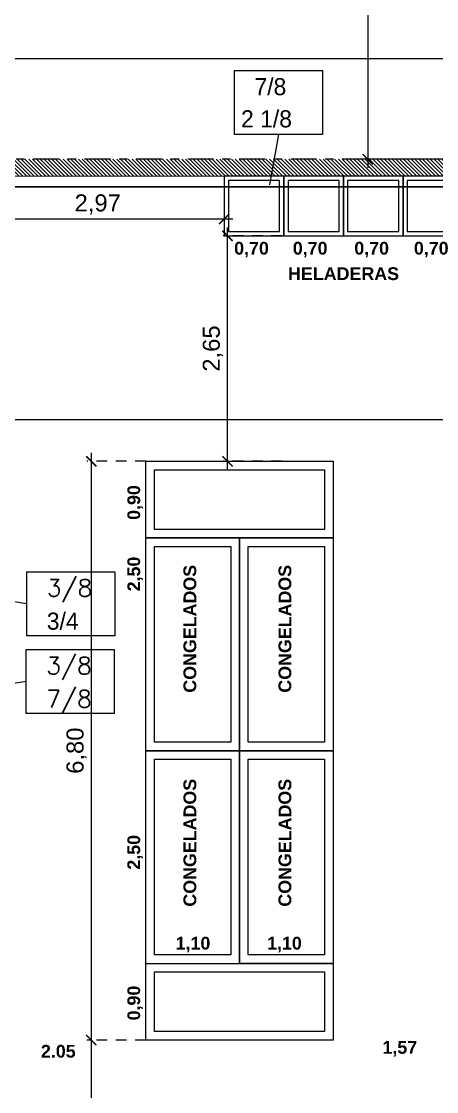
# Model space of a CAD drawing. Header units: metres. Extents: x 1166 to 1459, y -137 to 62.
# Drawn here: x 1282.04 to 1286.92, y -11.42 to 1.15 of the extents above; entities that cross this region are included whole.
import ezdxf

# ---------------------------------------------------------------- set-up
doc = ezdxf.new("R2010")
doc.units = ezdxf.units.M
doc.header["$LTSCALE"] = 0.508
doc.header["$PDMODE"] = 1
doc.header["$PDSIZE"] = -2
doc.linetypes.add('ACAD_ISO10W100', pattern=[18, 12, -3, 0, -3])
doc.linetypes.add('HIDDEN', pattern=[0.375, 0.25, -0.125])
doc.layers.get('0').update_dxf_attribs({"color": 9})
doc.layers.get('Defpoints').update_dxf_attribs({"color": 9})
for name, color, linetype in [('1-EJES', 9, 'ACAD_ISO10W100'), ('2-texto', 9, 'Continuous'), ('3-muros', 9, 'Continuous'), ('7-equipamiento', 9, 'Continuous'), ('8-cota equipam.', 9, 'Continuous'), ('8-cotas-100', 9, 'Continuous'), ('9-Hatch existente', 9, 'Continuous'), ('IFA-MEDIA 02', 40, 'Continuous')]:
    doc.layers.add(name, color=color, linetype=linetype)
doc.layers.add('IFA-MEDIA 01', color=30, linetype='Continuous', lineweight=30)
doc.styles.add('Helvetica (bold)', font='')
doc.styles.add('swiss', font='swissel.ttf')
doc.styles.get('Helvetica (bold)').set_extended_font_data('Helvetica', bold=True)
doc.dimstyles.new('dim-100', dxfattribs={"dimtxt": 0.2, "dimasz": 0.12, "dimexe": 0.05, "dimexo": 0, "dimgap": 0.05, "dimtad": 1, "dimzin": 4, "dimtxsty": 'swiss', "dimblk": 'ARCHTICK', "dimcen": 0.5, "dimdle": 0.1, "dimclrd": 256, "dimclre": 252, "dimclrt": 256, "dimadec": 0, "dimazin": 0, "dimtfac": 1, "dimtix": 1, "dimtmove": 2, "dimatfit": 3, "dimldrblk": 'OPEN30', "dimfxl": 0.05, "dimtolj": 1, "dimtzin": 0, "dimarcsym": 0})

# ---------------------------------------------------------------- blocks, each defined once
blk = doc.blocks.new('_ARCHTICK')
at = {"color": 0, "linetype": 'ByBlock', "const_width": 0.15}
blk.add_lwpolyline([(-0.5, -0.5), (0.5, 0.5)], dxfattribs=at)
blk = doc.blocks.new('*D23')
at = {"layer": '8-cotas-100', "linetype": 'Continuous', "lineweight": -2, "transparency": 16777216}
blk.add_line((1286.11, 12.233), (1286.11, -0.567), dxfattribs=at)
at = {"layer": '8-cotas-100', "color": 252, "linetype": 'Continuous', "lineweight": -2, "transparency": 16777216}
for p, q in [((1287.324, 12.133), (1286.06, 12.133)), ((1287.324, -0.467), (1286.06, -0.467))]:
    blk.add_line(p, q, dxfattribs=at)
at = {"layer": 'Defpoints', "color": 0, "linetype": 'Continuous', "transparency": 16777216}
for p in [(1287.324, 12.133), (1286.11, -0.467), (1287.324, -0.467)]:
    blk.add_point(p, dxfattribs=at)
at = {"layer": '8-cotas-100', "linetype": 'Continuous', "lineweight": -2, "transparency": 16777216, "xscale": 0.12, "yscale": 0.12, "zscale": 0.12}
for p, rotation in [((1286.11, 12.133), 90), ((1286.11, -0.467), 270)]:
    blk.add_blockref('_ARCHTICK', p, dxfattribs=dict(at, rotation=rotation))
at = {"layer": '8-cotas-100', "linetype": 'Continuous', "lineweight": 0, "transparency": 16777216, "insert": (1285.938, 5.833), "char_height": 0.2, "attachment_point": 5, "rotation": 90, "style": 'swiss'}
blk.add_mtext('\\A1;12,60', dxfattribs=at)
blk = doc.blocks.new('_Open30')
at = {"color": 0, "linetype": 'ByBlock', "lineweight": -2}
for p, q in [((-1, 0.27), (0, 0)), ((0, 0), (-1, -0.27)), ((0, 0), (-1, 0))]:
    blk.add_line(p, q, dxfattribs=at)
blk = doc.blocks.new('*D24')
at = {"layer": '8-cotas-100', "color": 252, "linetype": 'Continuous', "lineweight": -2, "transparency": 16777216}
for p, q in [((1261.824, -0.467), (1261.824, 0.767)), ((1287.324, -0.467), (1287.324, 0.767))]:
    blk.add_line(p, q, dxfattribs=at)
at = {"layer": '8-cotas-100', "linetype": 'Continuous', "lineweight": -2, "transparency": 16777216}
blk.add_line((1261.724, 0.717), (1287.424, 0.717), dxfattribs=at)
at = {"layer": 'Defpoints', "color": 0, "linetype": 'Continuous', "transparency": 16777216}
for p in [(1287.324, 0.717), (1261.824, -0.467), (1287.324, -0.467)]:
    blk.add_point(p, dxfattribs=at)
at = {"layer": '8-cotas-100', "linetype": 'Continuous', "lineweight": -2, "transparency": 16777216, "xscale": 0.12, "yscale": 0.12, "zscale": 0.12, "rotation": 180}
blk.add_blockref('_ARCHTICK', (1261.824, 0.717), dxfattribs=at)
at = {"layer": '8-cotas-100', "linetype": 'Continuous', "lineweight": -2, "transparency": 16777216, "xscale": 0.12, "yscale": 0.12, "zscale": 0.12}
blk.add_blockref('_ARCHTICK', (1287.324, 0.717), dxfattribs=at)
at = {"layer": '8-cotas-100', "linetype": 'Continuous', "lineweight": 0, "transparency": 16777216, "insert": (1274.574, 0.889), "char_height": 0.2, "attachment_point": 5, "style": 'swiss'}
blk.add_mtext('\\A1;25,50', dxfattribs=at)
blk = doc.blocks.new('*D61')
at = {"layer": '8-cotas-100', "color": 252, "linetype": 'Continuous', "lineweight": -2, "transparency": 16777216}
for p, q in [((1281.454, -0.697), (1281.454, -3.576)), ((1301.974, -0.667), (1301.974, -3.576))]:
    blk.add_line(p, q, dxfattribs=at)
at = {"layer": '8-cotas-100', "linetype": 'Continuous', "lineweight": -2, "transparency": 16777216}
blk.add_line((1281.354, -3.526), (1302.074, -3.526), dxfattribs=at)
at = {"layer": 'Defpoints', "color": 0, "linetype": 'Continuous', "transparency": 16777216}
for p in [(1281.454, -0.697), (1301.974, -0.667), (1301.974, -3.526)]:
    blk.add_point(p, dxfattribs=at)
at = {"layer": '8-cotas-100', "linetype": 'Continuous', "lineweight": -2, "transparency": 16777216, "xscale": 0.12, "yscale": 0.12, "zscale": 0.12, "rotation": 180}
blk.add_blockref('_ARCHTICK', (1281.454, -3.526), dxfattribs=at)
at = {"layer": '8-cotas-100', "linetype": 'Continuous', "lineweight": -2, "transparency": 16777216, "xscale": 0.12, "yscale": 0.12, "zscale": 0.12}
blk.add_blockref('_ARCHTICK', (1301.974, -3.526), dxfattribs=at)
at = {"layer": '8-cotas-100', "linetype": 'Continuous', "lineweight": 0, "transparency": 16777216, "insert": (1291.714, -3.354), "char_height": 0.2, "attachment_point": 5, "style": 'swiss'}
blk.add_mtext('\\A1;20,52', dxfattribs=at)
blk = doc.blocks.new('*D147')
at = {"layer": '8-cotas-100', "color": 252, "linetype": 'HIDDEN', "lineweight": -2, "transparency": 16777216}
for p, q in [((1281.454, -1.367), (1281.454, -1.119)), ((1284.424, -1.017), (1284.424, -1.219))]:
    blk.add_line(p, q, dxfattribs=at)
at = {"layer": '8-cotas-100', "linetype": 'Continuous', "lineweight": -2, "transparency": 16777216}
blk.add_line((1284.524, -1.169), (1281.354, -1.169), dxfattribs=at)
at = {"layer": 'Defpoints', "color": 0, "linetype": 'Continuous', "transparency": 16777216}
for p in [(1284.424, -1.017), (1281.454, -1.169), (1281.454, -1.367)]:
    blk.add_point(p, dxfattribs=at)
at = {"layer": '8-cotas-100', "linetype": 'Continuous', "lineweight": -2, "transparency": 16777216, "xscale": 0.12, "yscale": 0.12, "zscale": 0.12, "rotation": 180}
blk.add_blockref('_ARCHTICK', (1281.454, -1.169), dxfattribs=at)
at = {"layer": '8-cotas-100', "linetype": 'Continuous', "lineweight": -2, "transparency": 16777216, "xscale": 0.12, "yscale": 0.12, "zscale": 0.12}
blk.add_blockref('_ARCHTICK', (1284.424, -1.169), dxfattribs=at)
at = {"layer": '8-cotas-100', "linetype": 'Continuous', "lineweight": 0, "transparency": 16777216, "insert": (1282.939, -0.998), "char_height": 0.2, "attachment_point": 5, "style": 'swiss'}
blk.add_mtext('\\A1;2,97', dxfattribs=at)
blk = doc.blocks.new('*D148')
at = {"layer": '8-cotas-100', "color": 252, "linetype": 'HIDDEN', "lineweight": -2, "transparency": 16777216}
for p, q in [((1285.104, -1.367), (1284.413, -1.367)), ((1285.104, -4.016), (1284.413, -4.016))]:
    blk.add_line(p, q, dxfattribs=at)
at = {"layer": '8-cotas-100', "linetype": 'Continuous', "lineweight": -2, "transparency": 16777216}
blk.add_line((1284.463, -4.116), (1284.463, -1.267), dxfattribs=at)
at = {"layer": 'Defpoints', "color": 0, "linetype": 'Continuous', "transparency": 16777216}
for p in [(1284.463, -1.367), (1285.104, -1.367), (1285.104, -4.016)]:
    blk.add_point(p, dxfattribs=at)
at = {"layer": '8-cotas-100', "linetype": 'Continuous', "lineweight": -2, "transparency": 16777216, "xscale": 0.12, "yscale": 0.12, "zscale": 0.12}
for p, rotation in [((1284.463, -1.367), 90), ((1284.463, -4.016), 270)]:
    blk.add_blockref('_ARCHTICK', p, dxfattribs=dict(at, rotation=rotation))
at = {"layer": '8-cotas-100', "linetype": 'Continuous', "lineweight": 0, "transparency": 16777216, "insert": (1284.291, -2.691), "char_height": 0.2, "attachment_point": 5, "rotation": 90, "style": 'swiss'}
blk.add_mtext('\\A1;2,65', dxfattribs=at)
blk = doc.blocks.new('*D149')
at = {"layer": '8-cotas-100', "color": 252, "linetype": 'HIDDEN', "lineweight": -2, "transparency": 16777216}
for p, q in [((1283.504, -4.016), (1282.813, -4.016)), ((1283.504, -10.816), (1282.813, -10.816))]:
    blk.add_line(p, q, dxfattribs=at)
at = {"layer": '8-cotas-100', "linetype": 'Continuous', "lineweight": -2, "transparency": 16777216}
blk.add_line((1282.863, -3.916), (1282.863, -10.916), dxfattribs=at)
at = {"layer": 'Defpoints', "color": 0, "linetype": 'Continuous', "transparency": 16777216}
for p in [(1283.504, -4.016), (1282.863, -10.816), (1283.504, -10.816)]:
    blk.add_point(p, dxfattribs=at)
at = {"layer": '8-cotas-100', "linetype": 'Continuous', "lineweight": -2, "transparency": 16777216, "xscale": 0.12, "yscale": 0.12, "zscale": 0.12}
for p, rotation in [((1282.863, -4.016), 90), ((1282.863, -10.816), 270)]:
    blk.add_blockref('_ARCHTICK', p, dxfattribs=dict(at, rotation=rotation))
at = {"layer": '8-cotas-100', "linetype": 'Continuous', "lineweight": 0, "transparency": 16777216, "insert": (1282.691, -7.416), "char_height": 0.2, "attachment_point": 5, "rotation": 90, "style": 'swiss'}
blk.add_mtext('\\A1;6,80', dxfattribs=at)
blk = doc.blocks.new('*D150')
at = {"layer": '8-cotas-100', "linetype": 'Continuous', "lineweight": -2, "transparency": 16777216}
blk.add_line((1282.863, -10.716), (1282.863, -12.917), dxfattribs=at)
at = {"layer": '8-cotas-100', "color": 252, "linetype": 'HIDDEN', "lineweight": -2, "transparency": 16777216}
for p, q in [((1282.863, -10.816), (1282.813, -10.816)), ((1283.324, -12.817), (1282.813, -12.817))]:
    blk.add_line(p, q, dxfattribs=at)
at = {"layer": 'Defpoints', "color": 0, "linetype": 'Continuous', "transparency": 16777216}
for p in [(1282.863, -10.816), (1282.863, -12.817), (1283.324, -12.817)]:
    blk.add_point(p, dxfattribs=at)
at = {"layer": '8-cotas-100', "linetype": 'Continuous', "lineweight": -2, "transparency": 16777216, "xscale": 0.12, "yscale": 0.12, "zscale": 0.12}
for p, rotation in [((1282.863, -10.816), 90), ((1282.863, -12.817), 270)]:
    blk.add_blockref('_ARCHTICK', p, dxfattribs=dict(at, rotation=rotation))
at = {"layer": '8-cotas-100', "linetype": 'Continuous', "lineweight": 0, "transparency": 16777216, "insert": (1282.691, -11.816), "char_height": 0.2, "attachment_point": 5, "rotation": 90, "style": 'swiss'}
blk.add_mtext('\\A1;2,00', dxfattribs=at)

msp = doc.modelspace()

# ---------------------------------------------------------------- hatches: boundary and pattern name
at = {"layer": '9-Hatch existente', "linetype": 'Continuous', "lineweight": 0}
h = msp.add_hatch(dxfattribs=at)
h.set_pattern_fill('ANSI31', color=256, scale=0.01, angle=-90)
h.paths.add_polyline_path([(1287.324, 12.133), (1287.524, 12.133), (1287.524, -0.607), (1287.524, -0.667), (1262.024, -0.667), (1262.085, -12.989), (1258.774, -12.989), (1258.774, -37.917), (1258.574, -37.917), (1258.574, -12.817), (1261.824, -12.817), (1261.824, -0.467), (1287.324, -0.467)])

# ---------------------------------------------------------------- linework, layer by layer
at = {"layer": '1-EJES', "linetype": 'ACAD_ISO10W100', "ltscale": 0.05}
msp.add_line((1287.324, -0.467), (1261.824, -0.467), dxfattribs=at)
at = {"layer": '3-muros', "linetype": 'Continuous', "lineweight": 0}
msp.add_line((1287.524, -0.667), (1262.024, -0.667), dxfattribs=at)
at = {"layer": '7-equipamiento'}
for p, q in [((1283.504, -9.916), (1283.504, -7.416)), ((1283.504, -7.416), (1284.604, -7.416)), ((1284.604, -7.416), (1284.604, -9.916)), ((1283.604, -9.816), (1283.604, -7.516)), ((1283.604, -7.516), (1284.504, -7.516)), ((1284.504, -7.516), (1284.504, -9.816)), ((1284.704, -9.816), (1284.704, -7.516)), ((1284.704, -7.516), (1285.604, -7.516)), ((1285.604, -7.516), (1285.604, -9.816)), ((1284.504, -9.816), (1283.604, -9.816)), ((1285.604, -9.816), (1284.704, -9.816))]:
    msp.add_line(p, q, dxfattribs=at)
for points in [[(1284.424, -1.367), (1285.124, -1.367), (1285.124, -0.667), (1284.424, -0.667)], [(1284.474, -1.317), (1285.074, -1.317), (1285.074, -0.717), (1284.474, -0.717)], [(1285.124, -1.367), (1285.824, -1.367), (1285.824, -0.667), (1285.124, -0.667)], [(1285.174, -1.317), (1285.774, -1.317), (1285.774, -0.717), (1285.174, -0.717)], [(1285.824, -1.367), (1286.524, -1.367), (1286.524, -0.667), (1285.824, -0.667)], [(1285.874, -1.317), (1286.474, -1.317), (1286.474, -0.717), (1285.874, -0.717)], [(1286.524, -1.367), (1287.224, -1.367), (1287.224, -0.667), (1286.524, -0.667)], [(1286.574, -1.317), (1287.174, -1.317), (1287.174, -0.717), (1286.574, -0.717)], [(1285.704, -4.016), (1285.704, -4.916), (1283.504, -4.916), (1283.504, -4.016)], [(1285.604, -4.116), (1285.604, -4.816), (1283.604, -4.816), (1283.604, -4.116)], [(1284.604, -7.416), (1283.504, -7.416), (1283.504, -4.916), (1284.604, -4.916)], [(1284.504, -7.316), (1283.604, -7.316), (1283.604, -5.016), (1284.504, -5.016)], [(1285.704, -7.416), (1284.604, -7.416), (1284.604, -4.916), (1285.704, -4.916)], [(1285.604, -7.316), (1284.704, -7.316), (1284.704, -5.016), (1285.604, -5.016)], [(1285.704, -9.916), (1284.604, -9.916), (1284.604, -7.416), (1285.704, -7.416)], [(1285.704, -9.916), (1285.704, -10.816), (1283.504, -10.816), (1283.504, -9.916)], [(1285.604, -10.016), (1285.604, -10.716), (1283.604, -10.716), (1283.604, -10.016)]]:
    msp.add_lwpolyline(points, close=True, dxfattribs=at)
at = {"layer": 'IFA-MEDIA 01'}
msp.add_line((1279.616, -0.79), (1287.689, -0.79), dxfattribs=at)
at = {"layer": 'IFA-MEDIA 02'}
for p, q in [((1285.062, -0.177), (1284.956, -0.766)), ((1282.106, -5.69), (1280.722, -5.467)), ((1282.1, -6.604), (1280.737, -6.819))]:
    msp.add_line(p, q, dxfattribs=at)
for points in [[(1285.578, -0.177), (1284.546, -0.177), (1284.546, 0.575), (1285.578, 0.575)], [(1283.139, -6.067), (1282.106, -6.067), (1282.106, -5.314), (1283.139, -5.314)], [(1283.133, -6.98), (1282.1, -6.98), (1282.1, -6.228), (1283.133, -6.228)]]:
    msp.add_lwpolyline(points, close=True, dxfattribs=at)

# ---------------------------------------------------------------- texts
at = {"layer": '2-texto', "insert": (1285.174, -1.736), "char_height": 0.13045, "attachment_point": 1}
msp.add_mtext_dynamic_manual_height_columns('{\\fArial|b1|i0|c0|p34;\\H1.1499x;HELADERAS}', width=1.27012, gutter_width=1, heights=[0], dxfattribs=at)
at = {"layer": '2-texto', "char_height": 0.15, "attachment_point": 1, "rotation": 90}
for insert in [(1283.946, -6.735), (1285.062, -6.735), (1283.946, -9.249), (1285.062, -9.249)]:
    msp.add_mtext_dynamic_manual_height_columns('{\\fArial|b1|i0|c0|p34;CONGELADOS}', width=1.27012, gutter_width=1, heights=[0], dxfattribs=dict(at, insert=insert))
at = {"layer": '8-cota equipam.', "lineweight": 0, "style": 'Helvetica (bold)'}
for s, p in [('0,70', (1284.541, -1.587)), ('0,70', (1285.23, -1.587)), ('0,70', (1285.952, -1.587)), ('0,70', (1286.652, -1.587)), ('1,10', (1283.854, -9.753)), ('1,10', (1284.928, -9.753)), ('2.05', (1282.272, -11.023)), ('1,57', (1286.283, -10.977))]:
    msp.add_text(s, height=0.1499, dxfattribs=at).set_placement(p)
for s, p in [('0,90', (1283.437, -4.704)), ('2,50', (1283.437, -5.544)), ('2,50', (1283.437, -8.814)), ('0,90', (1283.437, -10.585))]:
    msp.add_text(s, height=0.1499, rotation=90, dxfattribs=at).set_placement(p)
at = {"layer": 'IFA-MEDIA 02', "width": 1.0497, "attachment_point": 1}
for s, insert, char_height in [('{\\Ftxt|c0;7/8}', (1284.78, 0.487), 0.20101), ('{\\Ftxt|c0;2 1/8}', (1284.622, 0.109), 0.20101), ('{\\Ftxt.shx|c0;3/8}', (1282.341, -5.403), 0.20101), ('3/4', (1282.341, -5.793), 0.201), ('{\\Ftxt.shx|c0;3/8}', (1282.335, -6.316), 0.20101), ('{\\Ftxt.shx|c0;7/8}', (1282.335, -6.706), 0.20101)]:
    msp.add_mtext(s, dxfattribs=dict(at, insert=insert, char_height=char_height))

# ---------------------------------------------------------------- dimensions: what is measured, and where the dimension line sits
at = {"layer": '8-cotas-100', "linetype": 'Continuous', "lineweight": 0}
for base, p1, p2, picture, middle in [((1286.11, -0.467), (1287.324, 12.133), (1287.324, -0.467), '*D23', (1285.938, 5.833)), ((1284.463, -1.367), (1285.104, -4.016), (1285.104, -1.367), '*D148', (1284.291, -2.691)), ((1282.863, -10.816), (1283.504, -4.016), (1283.504, -10.816), '*D149', (1282.691, -7.416)), ((1282.863, -12.817), (1282.863, -10.816), (1283.324, -12.817), '*D150', (1282.691, -11.816))]:
    dim = msp.add_linear_dim(base=base, p1=p1, p2=p2, angle=90, dimstyle='dim-100', dxfattribs=at)
    dim.commit()
    dim.dimension.update_dxf_attribs({"geometry": picture, "text_midpoint": middle})
for base, p1, p2, picture, middle in [((1287.324, 0.717), (1261.824, -0.467), (1287.324, -0.467), '*D24', (1274.574, 0.889)), ((1301.974, -3.526), (1281.454, -0.697), (1301.974, -0.667), '*D61', (1291.714, -3.354)), ((1281.454, -1.169), (1284.424, -1.017), (1281.454, -1.367), '*D147', (1282.939, -0.998))]:
    dim = msp.add_linear_dim(base=base, p1=p1, p2=p2, dimstyle='dim-100', dxfattribs=at)
    dim.commit()
    dim.dimension.update_dxf_attribs({"geometry": picture, "text_midpoint": middle})

doc.saveas('drawing.dxf')
